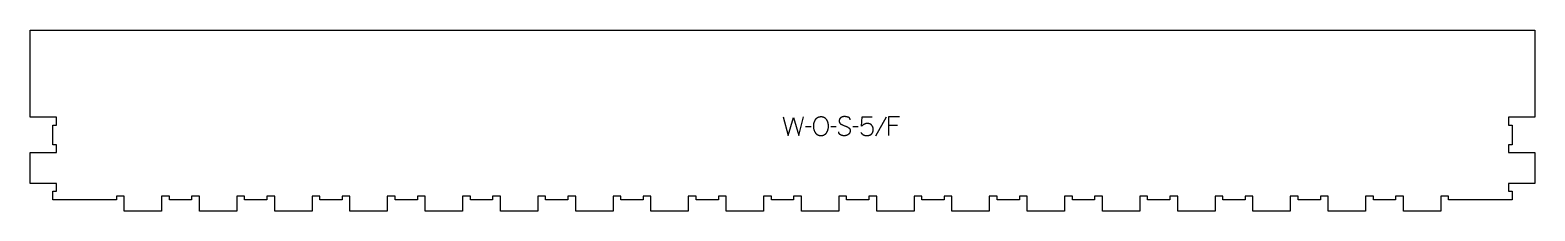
# Model space of a CAD drawing. Extents: x -1200 to 1200, y -151 to 139.
import ezdxf

# ---------------------------------------------------------------- set-up
doc = ezdxf.new("R2010")
doc.units = 0
doc.layers.add('1_ANYTOOL_1MMDEEP_LABELS_S', color=2, linetype='CONTINUOUS')
doc.layers.add('4_ANYTOOL_CUTTHROUGH_OUTSI', color=5, linetype='CONTINUOUS')

msp = doc.modelspace()

# ---------------------------------------------------------------- linework, layer by layer
at = {"layer": '1_ANYTOOL_1MMDEEP_LABELS_S'}
for p, q in [((45.6, -16.1), (36.9, -16.2)), ((85.7, -16.1), (76.9, -16.2)), ((120.7, -16.1), (111.9, -16.2)), ((165.4, -0.5), (148.2, -31.2)), ((183.5, -14), (169, -14))]:
    msp.add_line(p, q, dxfattribs=at)
for points in [[(1.3, 0), (9, -30), (17.4, -0.9), (25.9, -30), (33.4, 0)], [(107.9, -4.6), (107.9, -4.4), (107.9, -4.3), (107.9, -4.2), (107.9, -4.1), (107.9, -4), (107.9, -3.9), (107.9, -3.9), (107.8, -3.8), (107.8, -3.7), (107.8, -3.6), (107.8, -3.5), (107.8, -3.4), (107.8, -3.4), (107.7, -3.3), (107.7, -3.2), (107.7, -3.1), (107.7, -3), (107.6, -3), (107.6, -2.9), (107.6, -2.8), (107.5, -2.7), (107.5, -2.7), (107.5, -2.6), (107.4, -2.5), (107.4, -2.5), (107.3, -2.4), (107.3, -2.3), (107.2, -2.3), (107.2, -2.2), (107.1, -2.1), (107.1, -2.1), (107, -2), (107, -1.9), (106.9, -1.9), (106.9, -1.8), (106.8, -1.8), (106.8, -1.7), (106.7, -1.7), (106.6, -1.6), (106.6, -1.5), (106.5, -1.5), (106.4, -1.4), (106.4, -1.4), (106.3, -1.3), (106.2, -1.3), (106.1, -1.2), (106.1, -1.2), (106, -1.2), (105.9, -1.1), (105.8, -1.1), (105.7, -1), (105.6, -0.9), (105.4, -0.9), (105.2, -0.8), (105, -0.7), (104.8, -0.7), (104.6, -0.6), (103.8, -0.4), (103, -0.2), (102.2, 0), (101.5, 0.1), (101.1, 0.2), (100.7, 0.2), (100.3, 0.3), (100, 0.3), (99.6, 0.3), (99.2, 0.3), (98.9, 0.3), (98.5, 0.3), (98.3, 0.3), (98.1, 0.3), (97.9, 0.3), (97.8, 0.3), (97.6, 0.3), (97.4, 0.3), (97.2, 0.3), (97, 0.2), (96.8, 0.2), (96.6, 0.2), (96.5, 0.1), (96.3, 0.1), (96.1, 0), (95.9, 0), (95.7, -0.1), (95.6, -0.1), (95.4, -0.2), (95.2, -0.2), (95, -0.3), (94.9, -0.4), (94.7, -0.5), (94.5, -0.5), (94.4, -0.6), (94.2, -0.7), (94, -0.8), (93.9, -0.9), (93.7, -1), (93.5, -1.1), (93.4, -1.2), (93.2, -1.3), (93.1, -1.4), (92.9, -1.5), (92.8, -1.6), (92.6, -1.7), (92.5, -1.9), (92.3, -2), (92.2, -2.1), (92.1, -2.2), (91.9, -2.4), (91.8, -2.5), (91.7, -2.6), (91.6, -2.8), (91.5, -2.9), (91.4, -3.1), (91.3, -3.2), (91.2, -3.4), (91.1, -3.5), (91.1, -3.7), (91, -3.9), (90.9, -4), (90.8, -4.2), (90.8, -4.4), (90.7, -4.5), (90.7, -4.7), (90.6, -4.9), (90.6, -5.1), (90.5, -5.3), (90.5, -5.5), (90.5, -5.7), (90.5, -5.9), (90.5, -6.1), (90.4, -6.3), (90.4, -6.5), (90.4, -6.7), (90.4, -6.9), (90.4, -7.1), (90.5, -7.3), (90.5, -7.5), (90.5, -7.7), (90.5, -7.9), (90.6, -8.1), (90.6, -8.3), (90.7, -8.5), (90.7, -8.7), (90.8, -8.8), (90.8, -9), (90.9, -9.1), (90.9, -9.2), (90.9, -9.3), (91, -9.4), (91, -9.4), (91.1, -9.5), (91.1, -9.6), (91.1, -9.7), (91.2, -9.8), (91.2, -9.8), (91.3, -9.9), (91.3, -10), (91.4, -10.1), (91.4, -10.1), (91.5, -10.2), (91.5, -10.3), (91.6, -10.4), (91.6, -10.4), (91.7, -10.5), (91.8, -10.6), (91.8, -10.6), (91.9, -10.7), (92, -10.8), (92, -10.8), (92.2, -11), (92.3, -11.1), (92.4, -11.2), (92.6, -11.3), (92.8, -11.4), (92.9, -11.5), (93.1, -11.6), (93.3, -11.7), (94, -12.1), (94.7, -12.5), (95.5, -12.9), (96.2, -13.2), (97, -13.6), (97.8, -13.9), (98.6, -14.3), (99.4, -14.6), (100.3, -14.9), (101.1, -15.2), (101.8, -15.5), (102.6, -15.9), (103.4, -16.3), (104.1, -16.7), (104.8, -17.1), (105.5, -17.5), (105.6, -17.6), (105.8, -17.7), (106, -17.8), (106, -17.9), (106.1, -17.9), (106.2, -18), (106.2, -18.1), (106.3, -18.1), (106.4, -18.2), (106.4, -18.3), (106.5, -18.3), (106.6, -18.4), (106.6, -18.5), (106.7, -18.5), (106.8, -18.6), (106.8, -18.7), (106.9, -18.8), (106.9, -18.8), (107, -18.9), (107, -19), (107.1, -19.1), (107.1, -19.1), (107.2, -19.2), (107.2, -19.3), (107.3, -19.4), (107.3, -19.5), (107.3, -19.5), (107.4, -19.6), (107.4, -19.7), (107.5, -19.8), (107.5, -19.9), (107.5, -20), (107.6, -20.1), (107.6, -20.1), (107.6, -20.2), (107.6, -20.3), (107.7, -20.4), (107.7, -20.6), (107.8, -20.8), (107.8, -21), (107.8, -21.2), (107.9, -21.4), (107.9, -21.6), (107.9, -21.8), (107.9, -22), (107.9, -22.2), (107.9, -22.5), (107.9, -22.7), (107.9, -22.9), (107.9, -23.2), (107.8, -23.4), (107.8, -23.6), (107.8, -23.8), (107.7, -24), (107.7, -24.3), (107.6, -24.5), (107.6, -24.7), (107.5, -24.9), (107.4, -25.1), (107.4, -25.3), (107.3, -25.5), (107.2, -25.6), (107.1, -25.8), (107, -26), (106.9, -26.2), (106.8, -26.4), (106.7, -26.5), (106.6, -26.7), (106.5, -26.9), (106.4, -27), (106.2, -27.2), (106.1, -27.3), (106, -27.5), (105.8, -27.6), (105.7, -27.7), (105.5, -27.9), (105.4, -28), (105.2, -28.1), (105, -28.3), (104.9, -28.4), (104.7, -28.5), (104.3, -28.7), (104, -28.9), (103.6, -29.1), (103.2, -29.3), (102.9, -29.5), (102.5, -29.6), (102.1, -29.7), (101.9, -29.8), (101.7, -29.9), (101.5, -29.9), (101.3, -30), (101.1, -30), (100.9, -30.1), (100.7, -30.1), (100.5, -30.1), (100.1, -30.2), (99.7, -30.3), (99.3, -30.3), (98.9, -30.3), (98.5, -30.3), (98.1, -30.3), (97.7, -30.3), (97.3, -30.3), (96.9, -30.3), (96.5, -30.2), (96.1, -30.1), (95.7, -30.1), (95.3, -30), (94.9, -29.9), (94.6, -29.8), (94.2, -29.6), (93.8, -29.5), (93.5, -29.3), (93.1, -29.2), (92.8, -29), (92.4, -28.8), (92.3, -28.7), (92.1, -28.6), (92, -28.5), (91.8, -28.4), (91.7, -28.3), (91.5, -28.2), (91.4, -28), (91.2, -27.9), (91.1, -27.8), (91, -27.7), (90.9, -27.5), (90.8, -27.4), (90.7, -27.3), (90.7, -27.3), (90.6, -27.2), (90.6, -27.1), (90.5, -27.1), (90.5, -27), (90.4, -26.9), (90.4, -26.8), (90.3, -26.8), (90.3, -26.7), (90.3, -26.6), (90.2, -26.5), (90.2, -26.5), (90.2, -26.4), (90.1, -26.3), (90.1, -26.2), (90.1, -26.2), (90, -26.1), (90, -26), (90, -25.9), (89.9, -25.7), (89.9, -25.6), (89.8, -25.4), (89.8, -25.2), (89.8, -25.1), (89.7, -24.9), (89.7, -24.7), (89.7, -24.5), (89.7, -24.3), (89.7, -24.1)], [(125, -25.2), (125.2, -25.5), (125.4, -25.8), (125.7, -26.1), (125.9, -26.4), (126.1, -26.6), (126.3, -26.9), (126.6, -27.1), (126.8, -27.3), (127.1, -27.5), (127.3, -27.8), (127.6, -28), (127.8, -28.1), (128.1, -28.3), (128.4, -28.5), (128.6, -28.7), (128.9, -28.8), (129.2, -29), (129.5, -29.1), (129.8, -29.2), (130.1, -29.3), (130.4, -29.4), (130.7, -29.5), (131, -29.6), (131.3, -29.7), (131.6, -29.8), (131.9, -29.8), (132.3, -29.9), (132.6, -29.9), (132.9, -30), (133.3, -30), (133.6, -30), (134, -30), (134.4, -30), (134.8, -30), (135.2, -30), (135.6, -29.9), (136, -29.9), (136.4, -29.9), (136.7, -29.8), (137.1, -29.7), (137.5, -29.7), (137.8, -29.6), (138.2, -29.5), (138.5, -29.4), (138.8, -29.3), (139.2, -29.2), (139.5, -29.1), (139.8, -29), (140, -28.9), (140.1, -28.8), (140.3, -28.8), (140.4, -28.7), (140.6, -28.6), (140.7, -28.5), (140.9, -28.4), (141, -28.3), (141.1, -28.2), (141.3, -28.1), (141.4, -28), (141.6, -27.9), (141.7, -27.7), (141.8, -27.6), (142, -27.5), (142.1, -27.4), (142.2, -27.2), (142.3, -27.1), (142.5, -26.9), (142.6, -26.8), (142.7, -26.6), (142.8, -26.5), (142.9, -26.3), (143, -26.2), (143.1, -26), (143.3, -25.8), (143.4, -25.6), (143.5, -25.5), (143.7, -25.1), (143.9, -24.7), (144, -24.4), (144.1, -24.2), (144.2, -23.9), (144.3, -23.7), (144.4, -23.5), (144.4, -23.2), (144.5, -23), (144.6, -22.7), (144.6, -22.5), (144.7, -22.3), (144.7, -22), (144.8, -21.8), (144.8, -21.5), (144.8, -21.3), (144.8, -21.1), (144.8, -20.8), (144.8, -20.6), (144.8, -20.3), (144.8, -20), (144.8, -19.8), (144.8, -19.5), (144.7, -19.3), (144.7, -19), (144.7, -18.8), (144.6, -18.5), (144.6, -18.3), (144.5, -18), (144.5, -17.8), (144.4, -17.6), (144.4, -17.3), (144.3, -17.1), (144.2, -16.9), (144.1, -16.7), (144.1, -16.4), (144, -16.2), (143.9, -16), (143.8, -15.8), (143.7, -15.6), (143.6, -15.4), (143.5, -15.2), (143.3, -15), (143.2, -14.8), (143.1, -14.6), (143, -14.4), (142.8, -14.2), (142.7, -14), (142.6, -13.8), (142.4, -13.6), (142.3, -13.4), (142.1, -13.3), (141.9, -13.1), (141.8, -12.9), (141.6, -12.8), (141.4, -12.6), (141.3, -12.5), (141.1, -12.4), (140.9, -12.2), (140.7, -12.1), (140.5, -12), (140.3, -11.9), (140.1, -11.7), (139.9, -11.6), (139.7, -11.5), (139.5, -11.4), (139.3, -11.4), (139, -11.3), (138.8, -11.2), (138.6, -11.1), (138.3, -11.1), (138.1, -11), (137.9, -10.9), (137.6, -10.9), (137.4, -10.9), (137.1, -10.8), (136.8, -10.8), (136.6, -10.8), (136.3, -10.7), (136, -10.7), (135.8, -10.7), (135.5, -10.7), (135.1, -10.7), (134.8, -10.7), (134.4, -10.8), (134.1, -10.8), (133.8, -10.8), (133.4, -10.9), (133.1, -10.9), (132.8, -11), (132.5, -11.1), (132.2, -11.2), (131.9, -11.3), (131.6, -11.4), (131.3, -11.5), (131, -11.6), (130.7, -11.7), (130.5, -11.9), (129.9, -12.2), (129.6, -12.3), (129.4, -12.5), (129.1, -12.7), (128.8, -12.8), (128.6, -13), (128.3, -13.2), (128, -13.4), (127.8, -13.6), (127.5, -13.8), (127.3, -14.1), (127, -14.3), (126.7, -14.5), (126.2, -15), (126.9, 0), (143.1, 0)], [(186.6, 0), (169, 0), (169, -30)]]:
    msp.add_lwpolyline(points, dxfattribs=at)
msp.add_lwpolyline([(61.7, 0.3), (62.1, 0.3), (62.5, 0.3), (62.8, 0.3), (63, 0.3), (63.2, 0.2), (63.3, 0.2), (63.5, 0.2), (63.7, 0.2), (63.8, 0.1), (64, 0.1), (64.2, 0.1), (64.3, 0), (64.5, 0), (64.6, -0.1), (64.8, -0.1), (65, -0.2), (65.1, -0.2), (65.3, -0.3), (65.4, -0.4), (65.6, -0.4), (65.7, -0.5), (65.9, -0.6), (66, -0.6), (66.1, -0.7), (66.3, -0.8), (66.4, -0.9), (66.5, -1), (66.7, -1.1), (67.1, -1.3), (67.3, -1.5), (67.6, -1.7), (67.8, -1.9), (68.1, -2.1), (68.3, -2.4), (68.5, -2.6), (68.7, -2.8), (68.9, -3.1), (69.1, -3.3), (69.3, -3.5), (69.5, -3.8), (69.7, -4.1), (69.9, -4.3), (70.1, -4.6), (70.4, -5.2), (70.6, -5.5), (70.7, -5.8), (70.9, -6.1), (71, -6.4), (71.2, -6.7), (71.3, -7), (71.4, -7.3), (71.5, -7.6), (71.7, -7.9), (71.8, -8.2), (71.9, -8.6), (72, -8.9), (72.1, -9.2), (72.1, -9.6), (72.4, -10.6), (72.5, -11.3), (72.6, -11.9), (72.7, -12.6), (72.8, -13.2), (72.8, -13.9), (72.8, -14.5), (72.9, -15.2), (72.8, -15.8), (72.8, -16.4), (72.8, -17.1), (72.7, -17.7), (72.6, -18.4), (72.5, -19), (72.3, -19.6), (72.2, -20.3), (72, -20.9), (71.8, -21.5), (71.5, -22.2), (71.3, -22.8), (71, -23.5), (70.7, -24.1), (70.4, -24.7), (70.1, -25.4), (69.9, -25.7), (69.7, -26), (69.5, -26.3), (69.3, -26.6), (69.1, -26.8), (68.9, -27.1), (68.7, -27.4), (68.5, -27.6), (68.4, -27.7), (68.3, -27.8), (68.2, -28), (68, -28.1), (67.9, -28.2), (67.8, -28.3), (67.7, -28.4), (67.6, -28.5), (67.4, -28.6), (67.3, -28.7), (67.2, -28.8), (67.1, -28.9), (66.9, -28.9), (66.8, -29), (66.7, -29.1), (66.5, -29.2), (66.4, -29.3), (66.2, -29.4), (66.1, -29.4), (66, -29.5), (65.8, -29.6), (65.7, -29.6), (65.5, -29.7), (65.4, -29.8), (65.2, -29.8), (65.1, -29.9), (64.9, -29.9), (64.8, -30), (64.5, -30.1), (64.1, -30.2), (63.8, -30.2), (63.5, -30.3), (63.2, -30.3), (62.8, -30.4), (62.5, -30.4), (62.1, -30.5), (61.7, -30.5), (61.4, -30.5), (61, -30.5), (60.6, -30.5), (60.2, -30.4), (59.9, -30.4), (59.5, -30.3), (59.2, -30.3), (58.8, -30.2), (58.5, -30.1), (58.2, -30.1), (57.8, -30), (57.7, -29.9), (57.5, -29.9), (57.4, -29.8), (57.2, -29.7), (57.1, -29.7), (56.9, -29.6), (56.8, -29.5), (56.6, -29.5), (56.5, -29.4), (56.3, -29.3), (56.2, -29.3), (56, -29.2), (55.9, -29.1), (55.8, -29), (55.6, -28.9), (55.5, -28.8), (55.4, -28.7), (55.2, -28.6), (55.1, -28.5), (55, -28.4), (54.9, -28.3), (54.7, -28.2), (54.6, -28.1), (54.5, -28), (54.4, -27.9), (54.2, -27.8), (54.1, -27.7), (54, -27.6), (53.9, -27.4), (53.8, -27.3), (53.6, -27), (53.4, -26.8), (53.2, -26.5), (53, -26.2), (52.8, -25.9), (52.6, -25.6), (52.4, -25.3), (52.1, -24.6), (51.8, -24), (51.5, -23.3), (51.2, -22.7), (51, -22), (50.7, -21.4), (50.5, -20.7), (50.4, -20.1), (50.2, -19.4), (50.1, -18.8), (49.9, -18.1), (49.8, -17.5), (49.8, -16.8), (49.7, -16.2), (49.7, -15.5), (49.7, -14.9), (49.7, -14.2), (49.7, -13.5), (49.8, -12.8), (49.9, -12.1), (50, -11.5), (50.1, -10.8), (50.2, -10.1), (50.4, -9.5), (50.6, -8.8), (50.8, -8.2), (51, -7.6), (51.3, -6.9), (51.6, -6.3), (51.9, -5.7), (52.2, -5.1), (52.5, -4.5), (52.7, -4.2), (52.9, -3.9), (53.1, -3.6), (53.3, -3.4), (53.5, -3.1), (53.8, -2.9), (54, -2.6), (54.2, -2.4), (54.3, -2.3), (54.4, -2.2), (54.6, -2.1), (54.7, -1.9), (54.8, -1.8), (54.9, -1.7), (55.1, -1.6), (55.2, -1.5), (55.3, -1.5), (55.5, -1.4), (55.6, -1.3), (55.7, -1.2), (55.9, -1.1), (56, -1), (56.2, -0.9), (56.3, -0.9), (56.4, -0.8), (56.6, -0.7), (56.9, -0.6), (57.2, -0.5), (57.5, -0.3), (57.8, -0.2), (58.1, -0.1), (58.5, 0), (58.8, 0), (59.1, 0.1), (59.5, 0.2), (59.8, 0.2), (60.2, 0.3), (60.6, 0.3), (60.9, 0.3), (61.3, 0.3)], close=True, dxfattribs=at)
at = {"layer": '4_ANYTOOL_CUTTHROUGH_OUTSI'}
msp.add_lwpolyline([(-222.2, -126.9), (-222.2, -132.7), (-257.7, -132.7), (-257.7, -126.9, 0.414214), (-258, -126.7), (-270, -126.7, 0.414214), (-270.2, -126.9), (-270.2, -150.7), (-329.7, -150.7), (-329.7, -126.9, 0.414214), (-330, -126.7), (-342, -126.7, 0.414214), (-342.2, -126.9), (-342.2, -132.7), (-377.7, -132.7), (-377.7, -126.9, 0.414214), (-378, -126.7), (-390, -126.7, 0.414214), (-390.2, -126.9), (-390.2, -150.7), (-449.7, -150.7), (-449.7, -126.9, 0.414214), (-450, -126.7), (-462, -126.7, 0.414214), (-462.2, -126.9), (-462.2, -132.7), (-497.7, -132.7), (-497.7, -126.9, 0.414214), (-498, -126.7), (-510, -126.7, 0.414214), (-510.2, -126.9), (-510.2, -150.7), (-569.7, -150.7), (-569.7, -126.9, 0.414214), (-570, -126.7), (-582, -126.7, 0.414214), (-582.2, -126.9), (-582.2, -132.7), (-617.7, -132.7), (-617.7, -126.9, 0.414214), (-618, -126.7), (-630, -126.7, 0.414214), (-630.2, -126.9), (-630.2, -150.7), (-689.7, -150.7), (-689.7, -126.9, 0.414214), (-690, -126.7), (-702, -126.7, 0.414214), (-702.2, -126.9), (-702.2, -132.7), (-737.7, -132.7), (-737.7, -126.9, 0.414214), (-738, -126.7), (-750, -126.7, 0.414214), (-750.2, -126.9), (-750.2, -150.7), (-809.7, -150.7), (-809.7, -126.9, 0.414214), (-810, -126.7), (-822, -126.7, 0.414214), (-822.2, -126.9), (-822.2, -132.7), (-857.7, -132.7), (-857.7, -126.9, 0.414214), (-858, -126.7), (-870, -126.7, 0.414214), (-870.2, -126.9), (-870.2, -150.7), (-929.7, -150.7), (-929.7, -126.9, 0.414214), (-930, -126.7), (-942, -126.7, 0.414214), (-942.2, -126.9), (-942.2, -132.7), (-977.7, -132.7), (-977.7, -126.9, 0.414214), (-978, -126.7), (-990, -126.7, 0.414214), (-990.2, -126.9), (-990.2, -150.7), (-1049.7, -150.7), (-1049.7, -126.9, 0.414214), (-1050, -126.7), (-1062, -126.7, 0.414214), (-1062.2, -126.9), (-1062.2, -132.7), (-1163.7, -132.7), (-1163.7, -119.2), (-1158, -119.2, 0.414214), (-1157.7, -118.9), (-1157.7, -106.9, 0.414214), (-1158, -106.7), (-1199.7, -106.7), (-1199.7, -57.2), (-1158, -57.2, 0.414214), (-1157.7, -56.9), (-1157.7, -44.9, 0.414214), (-1158, -44.7), (-1163.7, -44.7), (-1163.7, -13.2), (-1158, -13.2, 0.414214), (-1157.7, -12.9), (-1157.7, -0.9, 0.414214), (-1158, -0.7), (-1199.7, -0.7), (-1199.7, 138.8), (0, 138.8), (1199.7, 138.8), (1199.7, -0.7), (1158, -0.7, 0.414214), (1157.7, -0.9), (1157.7, -12.9, 0.414214), (1158, -13.2), (1163.7, -13.2), (1163.7, -44.7), (1158, -44.7, 0.414214), (1157.7, -44.9), (1157.7, -56.9, 0.414214), (1158, -57.2), (1199.7, -57.2), (1199.7, -106.7), (1158, -106.7, 0.414214), (1157.7, -106.9), (1157.7, -118.9, 0.414214), (1158, -119.2), (1163.7, -119.2), (1163.7, -132.7), (1062.2, -132.7), (1062.2, -126.9, 0.414214), (1062, -126.7), (1050, -126.7, 0.414214), (1049.7, -126.9), (1049.7, -150.7), (990.2, -150.7), (990.2, -126.9, 0.414214), (990, -126.7), (978, -126.7, 0.414214), (977.7, -126.9), (977.7, -132.7), (942.2, -132.7), (942.2, -126.9, 0.414214), (942, -126.7), (930, -126.7, 0.414214), (929.7, -126.9), (929.7, -150.7), (870.2, -150.7), (870.2, -126.9, 0.414214), (870, -126.7), (858, -126.7, 0.414214), (857.7, -126.9), (857.7, -132.7), (822.2, -132.7), (822.2, -126.9, 0.414214), (822, -126.7), (810, -126.7, 0.414214), (809.7, -126.9), (809.7, -150.7), (750.2, -150.7), (750.2, -126.9, 0.414214), (750, -126.7), (738, -126.7, 0.414214), (737.7, -126.9), (737.7, -132.7), (702.2, -132.7), (702.2, -126.9, 0.414214), (702, -126.7), (690, -126.7, 0.414214), (689.7, -126.9), (689.7, -150.7), (630.2, -150.7), (630.2, -126.9, 0.414214), (630, -126.7), (618, -126.7, 0.414214), (617.7, -126.9), (617.7, -132.7), (582.2, -132.7), (582.2, -126.9, 0.414214), (582, -126.7), (570, -126.7, 0.414214), (569.7, -126.9), (569.7, -150.7), (510.2, -150.7), (510.2, -126.9, 0.414214), (510, -126.7), (498, -126.7, 0.414214), (497.7, -126.9), (497.7, -132.7), (462.2, -132.7), (462.2, -126.9, 0.414214), (462, -126.7), (450, -126.7, 0.414214), (449.7, -126.9), (449.7, -150.7), (390.2, -150.7), (390.2, -126.9, 0.414214), (390, -126.7), (378, -126.7, 0.414214), (377.7, -126.9), (377.7, -132.7), (342.2, -132.7), (342.2, -126.9, 0.414214), (342, -126.7), (330, -126.7, 0.414214), (329.7, -126.9), (329.7, -150.7), (270.2, -150.7), (270.2, -126.9, 0.414214), (270, -126.7), (258, -126.7, 0.414214), (257.7, -126.9), (257.7, -132.7), (222.2, -132.7), (222.2, -126.9, 0.414213), (222, -126.7), (210, -126.7, 0.414214), (209.7, -126.9), (209.7, -150.7), (150.2, -150.7), (150.2, -126.9, 0.414214), (150, -126.7), (138, -126.7, 0.414214), (137.7, -126.9), (137.7, -132.7), (102.2, -132.7), (102.2, -126.9, 0.414213), (102, -126.7), (90, -126.7, 0.414214), (89.7, -126.9), (89.7, -150.7), (30.2, -150.7), (30.2, -126.9, 0.414214), (30, -126.7), (18, -126.7, 0.414214), (17.7, -126.9), (17.7, -132.7), (-17.7, -132.7), (-17.7, -126.9, 0.414214), (-18, -126.7), (-30, -126.7, 0.414214), (-30.2, -126.9), (-30.2, -150.7), (-89.7, -150.7), (-89.7, -126.9, 0.414214), (-90, -126.7), (-102, -126.7, 0.414214), (-102.2, -126.9), (-102.2, -132.7), (-137.7, -132.7), (-137.7, -126.9, 0.414214), (-138, -126.7), (-150, -126.7, 0.414214), (-150.2, -126.9), (-150.2, -150.7), (-209.7, -150.7), (-209.7, -126.9, 0.414214), (-210, -126.7), (-222, -126.7, 0.414214)], format="xyb", close=True, dxfattribs=at)

doc.saveas('drawing.dxf')
